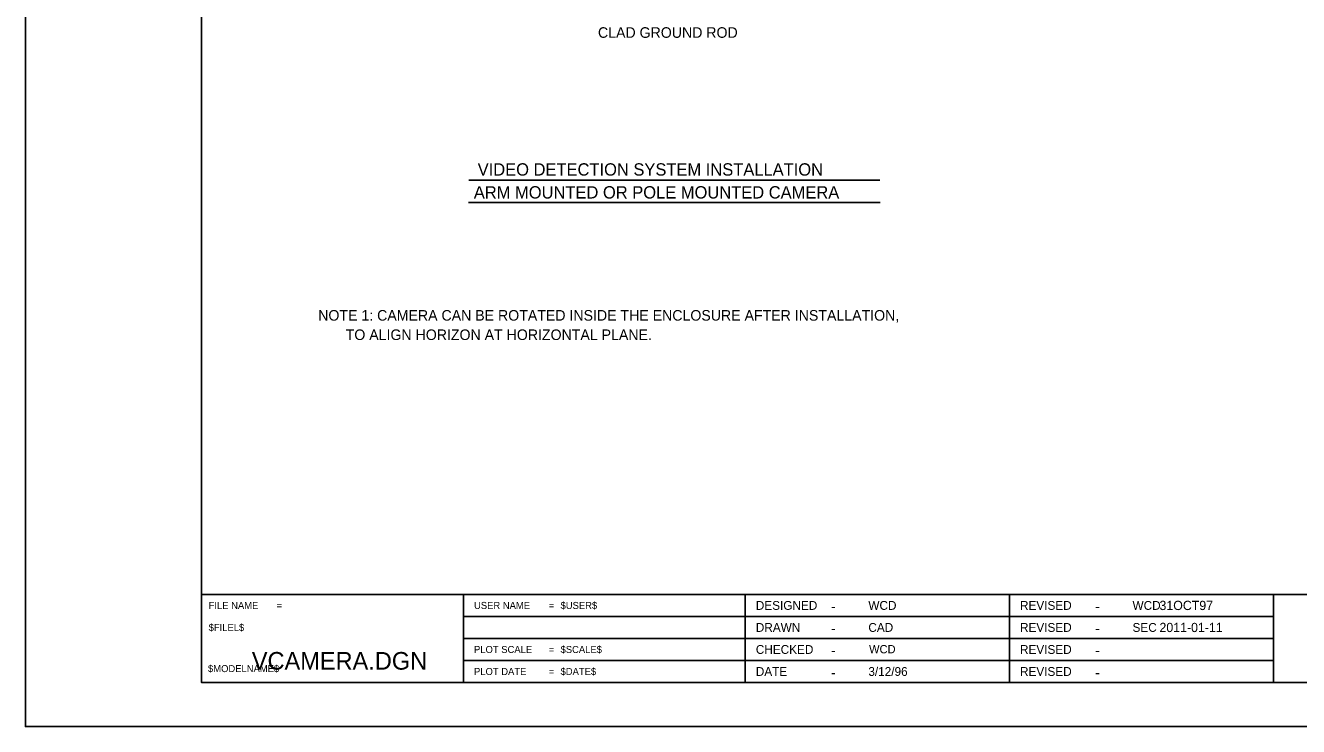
# Model space of a CAD drawing. Extents: x 53750 to 56102, y 36071 to 36970.
# Drawn here: x 54269.7 to 54558.9, y 36294.6 to 36453.7 of the extents above; entities that cross this region are included whole.
import ezdxf

# ---------------------------------------------------------------- set-up
doc = ezdxf.new("R2010")
doc.units = 0
for name, color, linetype in [('Design_EX_Roadway Notes', 7, 'Continuous'), ('Level 48', 7, 'Continuous'), ('Sheets_50 Reference Boundary', 7, 'Continuous'), ('Sheets_General Details', 7, 'Continuous'), ('Sheets_Printer Plotting Border', 7, 'Continuous')]:
    doc.layers.add(name, color=color, linetype=linetype)

msp = doc.modelspace()

# ---------------------------------------------------------------- linework, layer by layer
at = {"layer": 'Level 48'}
msp.add_lwpolyline([(54269.71, 36734.55), (54949.71, 36734.55), (54949.71, 36294.55), (54269.71, 36294.55)], close=True, dxfattribs=at)
at = {"layer": 'Sheets_50 Reference Boundary'}
msp.add_lwpolyline([(54309.71, 36724.55), (54939.71, 36724.55), (54939.71, 36324.55), (54309.71, 36324.55)], close=True, dxfattribs=at)
at = {"layer": 'Sheets_General Details'}
for p, q in [((54269.71, 36734.55), (54269.71, 36294.55)), ((54370.39, 36418.65), (54463.76, 36418.65)), ((54370.37, 36413.56), (54463.81, 36413.56)), ((54309.71, 36324.55), (54939.71, 36324.55)), ((54369.19, 36324.55), (54369.19, 36304.55)), ((54433.19, 36324.55), (54433.19, 36304.55)), ((54493.19, 36324.55), (54493.19, 36304.55)), ((54553.19, 36324.55), (54553.19, 36304.55)), ((54369.19, 36319.55), (54553.19, 36319.55)), ((54369.19, 36314.55), (54553.19, 36314.55)), ((54369.19, 36309.55), (54553.19, 36309.55)), ((54949.71, 36294.55), (54269.71, 36294.55))]:
    msp.add_line(p, q, dxfattribs=at)
msp.add_lwpolyline([(54309.71, 36724.55), (54939.71, 36724.55), (54939.71, 36304.55), (54309.71, 36304.55)], close=True, dxfattribs=at)
at = {"layer": 'Sheets_Printer Plotting Border'}
msp.add_lwpolyline([(54269.71, 36294.55), (54949.71, 36294.55), (54949.71, 36734.55), (54269.71, 36734.55)], close=True, dxfattribs=at)

# ---------------------------------------------------------------- texts
at = {"layer": 'Design_EX_Roadway Notes'}
for s, p in [('CLAD GROUND ROD', (54399.74, 36450.94)), ('NOTE 1: CAMERA CAN BE ROTATED INSIDE THE ENCLOSURE AFTER INSTALLATION,', (54336.2, 36386.72)), ('       TO ALIGN HORIZON AT HORIZONTAL PLANE.', (54336.2, 36382.32))]:
    msp.add_text(s, height=2.4, dxfattribs=at).set_placement(p)
at = {"layer": 'Sheets_General Details'}
for s, height, p in [('VIDEO DETECTION SYSTEM INSTALLATION', 2.8, (54372.42, 36419.65)), ('ARM MOUNTED OR POLE MOUNTED CAMERA', 2.8, (54371.54, 36414.45)), ('DESIGNED', 2, (54435.59, 36321.05)), ('WCD       ', 2, (54461.15, 36321.05)), ('REVISED', 2, (54495.59, 36321.05)), ('WCD       ', 2, (54521.15, 36321.05)), ('31OCT97', 2.099, (54527.27, 36321)), ('-', 2.4, (54452.67, 36320.65)), ('-', 2.4, (54512.67, 36320.65)), ('DRAWN', 2, (54435.59, 36316.05)), ('-', 2.4, (54452.67, 36315.65)), ('CAD       ', 2, (54461.15, 36316.05)), ('REVISED', 2, (54495.59, 36316.05)), ('-', 2.4, (54512.67, 36315.65)), ('SEC       ', 2, (54521.15, 36316.05)), ('2011-01-11', 2.099, (54527.27, 36316)), ('VCAMERA.DGN', 4, (54321.12, 36307.47)), ('CHECKED', 2, (54435.59, 36311.05)), ('-', 2.4, (54452.67, 36310.65)), ('WCD       ', 1.886, (54461.31, 36311.17)), ('REVISED', 2, (54495.59, 36311.05)), ('-', 2.4, (54512.67, 36310.65)), ('DATE', 2, (54435.59, 36306.05)), ('3/12/96   ', 2, (54461.15, 36306.05)), ('REVISED', 2, (54495.59, 36306.05)), ('-', 2.4, (54452.67, 36305.65)), ('-', 2.4, (54512.67, 36305.65))]:
    msp.add_text(s, height=height, dxfattribs=at).set_placement(p)
for s, p in [('FILE NAME', (54311.31, 36321.25)), ('USER NAME', (54371.59, 36321.25)), ('$USER$', (54391.24, 36321.25)), ('=', (54326.76, 36321.25)), ('=', (54388.55, 36321.25)), ('$FILEL$', (54311.31, 36316.25)), ('PLOT SCALE', (54371.59, 36311.25)), ('=', (54388.55, 36311.25)), ('$SCALE$', (54391.24, 36311.25)), ('$MODELNAME$', (54311.17, 36306.91)), ('$DATE$', (54391.24, 36306.25)), ('PLOT DATE', (54371.59, 36306.25)), ('=', (54388.55, 36306.25))]:
    msp.add_text(s, height=1.6, rotation=360, dxfattribs=at).set_placement(p)

doc.saveas('drawing.dxf')
